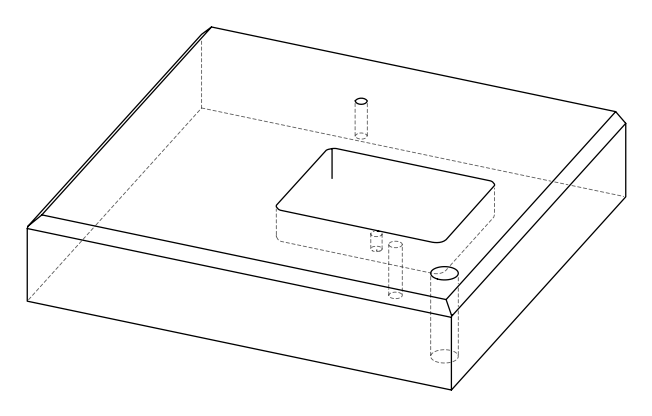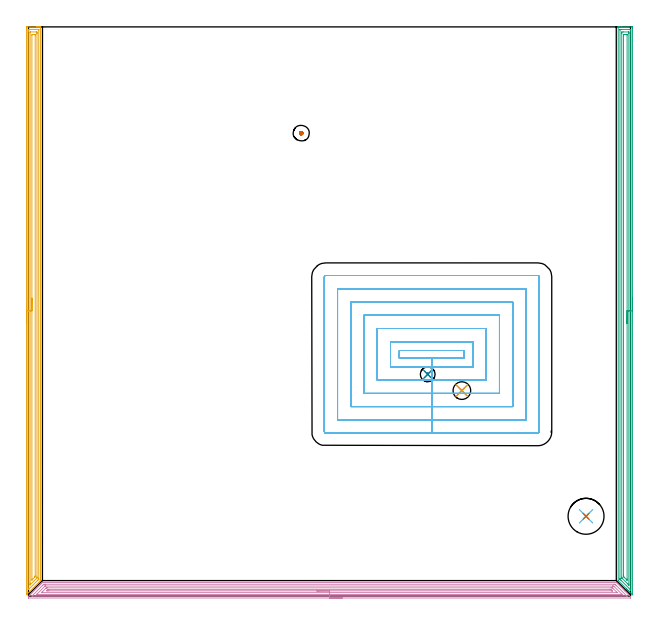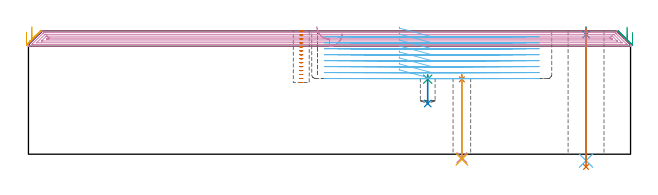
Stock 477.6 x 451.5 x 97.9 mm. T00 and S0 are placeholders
(PLAN: 13 operations, 8 tool changes, 90.6 min)
(1 SPOT_DRILL | STEP1HOLE | NXT0321_9005460120000 | 0.04 min | 4179 mm3)
(2 SPOT_DRILL_1 | STEP1HOLE_1 | NXT0321_9005460120000 | 0.05 min | 183 mm3)
(3 SPOT_DRILL_2 | STEP1POCKET | NXT0321_9005460120000 | 0.04 min | 4167 mm3)
(4 DRILL_THROUGH_HOLE_INTO_CENTER | STEP1HOLE | NXT0301_042 | 0.27 min | 2356 mm3)
(5 DRILL_TO_ENLARGE_THROUGH_HOLE | STEP1HOLE | NXT0301_104 | 0.27 min | 8481 mm3)
(6 DRILL_THROUGH_HOLE_INTO_CENTER_1 | STEP1HOLE_1 | UGT0301_515 | 0.42 min | 10841 mm3)
(7 DRILL_TO_ENLARGE_THROUGH_HOLE_1 | STEP1HOLE_1 | UGT0301_392 | 0.44 min | 51367 mm3)
(8 DRILL_BLIND_HOLE_INTO_CENTER | STEP1POCKET | NXT0301_088 | 0.1 min | 2057 mm3)
(9 AREA_MILL | FG_CHAMFER_SURFACE | UGT0205_001 | 14.53 min | 28810 mm3)
(10 AREA_MILL_1 | FG_CHAMFER_SURFACE_1 | UGT0205_001 | 18.91 min | 35660 mm3)
(11 AREA_MILL_2 | FG_CHAMFER_SURFACE_2 | UGT0205_001 | 14.51 min | 27246 mm3)
(12 MILL_RECTANGULAR_POCKET | POCKET_RECTANGULAR_STRAIGHT | UGT0201_095 | Follow Part, ap 5, ae 75% | 40.34 min | 1030674 mm3)
(13 MILL_BLIND_HOLE_FROM_SOLID_MATERIAL | STEP1POCKET_1 | UGT0201_128 | Spiral | 0.7 min | 5175 mm3)
(TOOL NXT0321_9005460120000 | NC Spot Drill, 142deg, 12mm, Carbide, Uncoated | D12 PA142 FL30 Z2)
(TOOL NXT0301_042 | Carbide Drill 7.1mm [860.1-0710-057A1-MM 2214] | D7.1 PA140 FL85 Z2)
(TOOL NXT0301_104 | Carbide Drill 14mm [860.1-1400-112A1-MM 2214] | D14 PA140 FL123 Z2)
(TOOL UGT0301_515 | Carbide Drill 12.0 mm | D12 PA118 FL101 Z2)
(TOOL UGT0301_392 | Twist Drill 28.5 mm | D28.5 PA118 FL165 Z2)
(TOOL NXT0301_088 | Carbide Drill 11.7mm [860.1-1170-035A1-MM 2214] | D11.7 PA140 FL55 Z2)
(TOOL UGT0205_001 | Chamfer Mill 20 x 3 x 45 deg. | D20 FL50 Z2)
(TOOL UGT0201_095 | End mill 20 mm | D20 R3 FL38 Z4)
(TOOL UGT0201_128 | Carbide End Mill 10.0 | D10 FL15 Z4)
(OP 1 SPOT_DRILL)
G17 G21 G94 G90
T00 M6
G54
G17 G0 G90 X343.8 Y163. S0 M3
G43 Z107.9 H0
G94 G81 G98 Z59.393 F250. R63.
G80
M5
M2
(OP 2 SPOT_DRILL_1)
G17 G21 G94 G90
T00 M6
G54
G17 G0 G90 X442.3 Y63.3 S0 M3
G43 Z107.9 H0
G94 G81 G98 Z94.9 F250. R100.9
G80
M5
M2
(OP 3 SPOT_DRILL_2)
G17 G21 G94 G90
T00 M6
G54
G17 G0 G90 X316.7 Y175.9 S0 M3
G43 Z107.9 H0
G94 G81 G98 Z59.496 F250. R63.
G80
M5
M2
(OP 4 DRILL_THROUGH_HOLE_INTO_CENTER)
G17 G21 G94 G90
T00 M6
G54
G17 G0 G90 X343.8 Y163. S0 M3
G43 Z107.9 H1
G94 G73 G98 Z-2.792 F250. Q6.977 R62.
G80
M5
M2
(OP 5 DRILL_TO_ENLARGE_THROUGH_HOLE)
G17 G21 G94 G90
T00 M6
G54
G17 G0 G90 X343.8 Y163. S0 M3
G43 Z107.9 H1
G94 G73 G98 Z-4.048 F250. Q12.81 R62.
G80
M5
M2
(OP 6 DRILL_THROUGH_HOLE_INTO_CENTER_1)
G17 G21 G94 G90
T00 M6
G54
G17 G0 G90 X442.3 Y63.3 S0 M3
G43 Z107.9 H0
G94 G73 G98 Z-5.105 F250. Q11.445 R99.9
G80
M5
M2
(OP 7 DRILL_TO_ENLARGE_THROUGH_HOLE_1)
G17 G21 G94 G90
T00 M6
G54
G17 G0 G90 X442.3 Y63.3 S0 M3
G43 Z107.9 H0
G94 G73 G98 Z-10.062 F250. Q26.991 R99.9
G80
M5
M2
(OP 8 DRILL_BLIND_HOLE_INTO_CENTER)
G17 G21 G94 G90
T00 M6
G54
G17 G0 G90 X316.7 Y175.9 S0 M3
G43 Z107.9 H1
G94 G81 G98 Z40.2 F250. R62.
G80
M5
M2
(OP 9 AREA_MILL)
G17 G21 G94 G90
T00 M6
G54
G17 G0 G90 X479.1 Y236.25 S1061 M3
G43 Z107.9 H0
Z96.6
G94 G1 Y236.212 Z95.728 F250.
Y236.098 Z94.864
Y235.909 Z94.012
Y235.647 Z93.18
Y235.313 Z92.374
Y234.91 Z91.6
Y234.441 Z90.864
Y233.91 Z90.172
Y233.321 Z89.529
Y232.678 Z88.94
Y231.986 Z88.408
Y231.25 Z87.94
Y230.476 Z87.537
Y229.67 Z87.203
Y228.838 Z86.941
Y227.986 Z86.752
Y227.122 Z86.638
Y226.25 Z86.6
X479.099 Y1.169 Z86.601
X479.093 Y1.019 Z86.606
X478.931 Y1.169 Z86.769
X476.251 Y3.849 Z89.447
X476.081 Y4.017 Z89.614
X475.917 Y4.182 Z89.78
X475.804 Y4.295 Z89.894
X475.642 Y4.455 Z90.053
X475.487 Y4.612 Z90.211
X475.357 Y4.742 Z90.341
X475.204 Y4.894 Z90.491
X475.056 Y5.043 Z90.642
X474.911 Y5.188 Z90.787
X474.765 Y5.332 Z90.93
X474.625 Y5.473 Z91.072
X474.464 Y5.635 Z91.234
X474.327 Y5.771 Z91.369
X468.025 Y12.075 Z97.675
X467.819 Y12.281 Z97.878
X467.806 Y12.305 Z97.892
X467.8 Y12.334 Z97.9
Y451.331
X467.802 Y451.49 Z97.888
X467.945 Y451.498 Z97.747
X468.094 Y451.5 Z97.605
X468.401 Z97.298
X469.065 Z96.629
X470.274 Z95.423
X470.819 Z94.875
X478.108 Z87.59
X478.712 Y451.495 Z86.986
X479.092 Y451.49 Z86.605
X479.097 Y451.276 Z86.602
X479.099 Y450.884 Z86.601
X479.1 Y450.489 Z86.6
Y226.25
X477.686 Z88.014
X477.685 Y5.188 Z88.015
X477.683 Y4.955 Z88.017
X477.681 Y4.898 Z88.019
X477.68 Y4.884 Z88.02
X477.667 Y4.894 Z88.033
X477.612 Y4.944 Z88.088
X477.362 Y5.188 Z88.338
X469.942 Y12.608 Z95.758
X469.326 Y13.227 Z96.374
X469.237 Y13.325 Z96.463
X469.221 Y13.348 Z96.479
X469.218 Y13.367 Z96.482
X469.216 Y13.412 Z96.484
X469.215 Y13.598 Z96.485
X469.214 Y13.968 Z96.486
X469.215 Y448.946 Z96.485
X469.221 Y449.484 Z96.479
X469.242 Y449.49 Z96.458
X469.311 Y449.495 Z96.389
X469.416 Y449.499 Z96.284
X469.548 Y449.5 Z96.152
X469.942 Z95.758
X477.441 Z88.259
X477.618 Y449.497 Z88.082
X477.649 Y449.495 Z88.051
X477.677 Y449.491 Z88.023
X477.679 Y449.451 Z88.021
X477.684 Y449.252 Z88.016
X477.685 Y449.098 Z88.015
X477.686 Y448.357 Z88.014
Y226.25
X476.272 Z89.428
X476.271 Y9.46 Z89.429
X476.267 Y8.761 Z89.433
X476.266 Y8.754 Z89.434
X476.246 Y8.761 Z89.454
X476.081 Y8.921 Z89.619
X475.345 Y9.654 Z90.355
X470.819 Y14.18 Z94.881
X470.717 Y14.283 Z94.983
X470.667 Y14.337 Z95.033
X470.645 Y14.366 Z95.055
X470.635 Y14.382 Z95.065
X470.634 Y14.431 Z95.066
X470.63 Y14.819 Z95.07
X470.629 Y15.013 Z95.071
Y446.419
X470.63 Y446.612 Z95.07
X470.636 Y447.312 Z95.064
X470.641 Y447.493 Z95.059
X471.696 Y447.5 Z94.004
X475.897 Y447.499 Z89.803
X476.081 Y447.495 Z89.619
X476.259 Y447.49 Z89.441
X476.265 Y447.312 Z89.435
X476.269 Y447.121 Z89.431
X476.271 Y446.419 Z89.429
Y446.224
X476.272 Y226.25 Z89.428
X474.857 Z90.843
Y13.58
X474.856 Y13.227 Z90.844
X474.853 Y12.691 Z90.847
X474.851 Y12.627 Z90.849
X474.625 Y12.836 Z91.075
X474.43 Y13.022 Z91.27
X474.327 Y13.122 Z91.373
X472.437 Y15.013 Z93.263
X472.295 Y15.162 Z93.405
X472.05 Y15.424 Z93.65
X472.047 Y15.549 Z93.653
X472.044 Y15.906 Z93.656
X472.043 Y16.446 Z93.657
Y16.8
Y444.632
X472.044 Y445.171 Z93.656
X472.047 Y445.352 Z93.653
X472.05 Y445.487 Z93.65
X472.598 Y445.5 Z93.102
X473.45 Z92.25
X474.352 Z91.348
X474.751 Y445.493 Z90.949
X474.845 Y445.49 Z90.855
X474.85 Y445.429 Z90.85
X474.853 Y445.362 Z90.847
X474.857 Y444.986 Z90.843
Y226.25
Y225.378 Z90.881
Y224.513 Z90.995
Y223.662 Z91.183
Y222.83 Z91.446
Y222.024 Z91.78
Y221.25 Z92.182
Y220.514 Z92.651
Y219.822 Z93.182
Y219.179 Z93.772
Y218.589 Z94.415
Y218.058 Z95.107
Y217.59 Z95.843
Y217.187 Z96.616
Y216.853 Z97.422
Y216.591 Z98.254
Y216.402 Z99.106
Y216.288 Z99.971
Y216.25 Z100.843
G0 Z107.9
M5
M2
(OP 10 AREA_MILL_1)
G17 G21 G94 G90
T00 M6
G54
G17 G0 G90 X248.8 Y-1.5 S1061 M3
G43 Z107.9 H0
Z95.6
G94 G1 X248.762 Z94.728 F250.
X248.648 Z93.864
X248.459 Z93.012
X248.197 Z92.18
X247.863 Z91.374
X247.46 Z90.6
X246.991 Z89.864
X246.46 Z89.172
X245.871 Z88.529
X245.228 Z87.94
X244.536 Z87.408
X243.8 Z86.94
X243.026 Z86.537
X242.22 Z86.203
X241.388 Z85.941
X240.536 Z85.752
X239.672 Z85.638
X238.8 Z85.6
X0.176
X0.061 Y-1.497 Z85.603
X0.01 Y-1.493 Z85.606
X0. Y-1.255 Z85.845
Y-0.63 Z86.47
Y-0.537 Z86.563
X0.01 Y-0.292 Z86.804
X0.11 Y-0.19 Z86.908
X0.176 Y-0.122 Z86.975
X8.754 Y8.454 Z95.554
X8.908 Y8.61 Z95.706
X8.965 Y8.666 Z95.764
X9.596 Y9.296 Z96.396
X9.788 Y9.49 Z96.586
X10.454 Y10.154 Z97.254
X10.689 Y10.389 Z97.488
X11.093 Y10.796 Z97.89
X11.348 Y10.8 Z97.9
X466.252
X466.306 Y10.794 Z97.892
X472.955 Y4.145 Z91.244
X477.561 Y-0.46 Z86.637
X477.59 Y-0.501 Z86.596
X477.6 Y-0.537 Z86.561
Y-0.583 Z86.516
Y-1.256 Z85.844
X477.59 Y-1.493 Z85.605
X477.538 Y-1.5 Z85.6
X238.8
Y-0.086 Z87.014
X3.304 Y-0.085 Z87.015
X3.198
X2.715 Y-0.079 Z87.021
X2.935 Y0.174 Z87.274
X3.225 Y0.474 Z87.574
X3.304 Y0.555 Z87.655
X11.348 Y8.598 Z95.698
X11.798 Y9.047 Z96.147
X11.948 Y9.193 Z96.293
X12.071 Y9.309 Z96.409
X12.148 Y9.379 Z96.479
X12.242 Y9.382 Z96.482
X12.349 Y9.384 Z96.484
X13.135 Y9.386 Z96.486
X13.241
X464.57
X464.964 Y9.384 Z96.484
X465.161 Y9.381 Z96.481
X465.255 Y9.379 Z96.479
X465.358 Y9.284 Z96.384
X466.04 Y8.61 Z95.71
X466.252 Y8.398 Z95.498
X474.296 Y0.354 Z87.454
X474.638 Y0.007 Z87.107
X474.714 Y-0.074 Z87.026
X474.717 Y-0.08 Z87.02
X474.711 Y-0.082 Z87.018
X474.675 Y-0.084 Z87.016
X474.599 Y-0.085 Z87.015
X474.296 Y-0.086 Z87.014
X238.8
Y1.328 Z88.428
X6.634 Y1.329 Z88.429
X6.564 Y1.33 Z88.43
X6.544 Y1.331 Z88.431
X6.543 Y1.332 Z88.432
X6.548 Y1.34 Z88.44
X6.612 Y1.41 Z88.51
X6.824 Y1.625 Z88.725
X12.929 Y7.73 Z94.83
X13.032 Y7.831 Z94.931
X13.135 Y7.929 Z95.029
X13.181 Y7.965 Z95.065
X13.217 Y7.967 Z95.067
X13.297 Y7.969 Z95.069
X13.459 Y7.971 Z95.071
X13.784
X463.326
X463.571 Y7.969 Z95.069
X464.226 Y7.964 Z95.064
X464.465 Y7.736 Z94.836
X464.471 Y7.73 Z94.83
X470.721 Y1.479 Z88.579
X470.815 Y1.378 Z88.478
X470.853 Y1.335 Z88.435
X470.843 Y1.333 Z88.433
X470.815 Y1.331 Z88.431
X470.721 Y1.33 Z88.43
X470.073 Y1.328 Z88.428
X469.827
X238.8
Y2.743 Z89.843
X11.348
X11.05 Y2.744 Z89.844
X10.542 Y2.748 Z89.848
X10.454 Y2.75 Z89.85
X10.445 Y2.786 Z89.886
X10.454 Y2.801 Z89.901
X10.719 Y3.069 Z90.169
X10.979 Y3.33 Z90.43
X13.822 Y6.173 Z93.273
X14.029 Y6.378 Z93.478
X14.194 Y6.534 Z93.634
X14.219 Y6.55 Z93.65
X14.253 Y6.553 Z93.653
X14.328 Y6.555 Z93.655
X14.923 Y6.557 Z93.657
X15.22
X462.081
X462.677 Y6.556 Z93.656
X462.978 Y6.554 Z93.654
X463.122 Y6.55 Z93.65
X463.199 Y6.54 Z93.64
X463.349 Y6.395 Z93.495
X463.571 Y6.179 Z93.279
X466.585 Y3.166 Z90.266
X466.894 Y2.85 Z89.95
X466.976 Y2.763 Z89.863
X466.987 Y2.747 Z89.847
X466.985 Y2.746 Z89.846
X466.934 Y2.744 Z89.844
X466.848 Y2.743 Z89.843
X238.8
Y4.157 Z91.257
X15.816
X14.974 Y4.16 Z91.26
X14.923 Y4.162 Z91.262
X14.32 Y4.21 Z91.31
X14.616 Y4.512 Z91.612
X14.923 Y4.823 Z91.923
X15.059 Y4.956 Z92.056
X15.2 Y5.09 Z92.19
X15.767 Y5.138 Z92.238
X15.816 Y5.14 Z92.24
X16.656 Y5.143 Z92.243
X16.71
X460.89
X461.733 Y5.139 Z92.239
X461.784 Y5.136 Z92.236
X462.2 Y5.09 Z92.19
X462.677 Y4.622 Z91.722
X463.091 Y4.21 Z91.31
X463.118 Y4.182 Z91.282
X463.129 Y4.167 Z91.267
Y4.166 Z91.266
X463.108 Y4.164 Z91.264
X462.893 Y4.158 Z91.258
X462.785 Y4.157 Z91.257
X462.731
X238.8
X237.928 Z91.295
X237.063 Z91.409
X236.212 Z91.598
X235.38 Z91.86
X234.574 Z92.194
X233.8 Z92.597
X233.064 Z93.065
X232.372 Z93.596
X231.729 Z94.186
X231.14 Z94.829
X230.608 Z95.521
X230.14 Z96.257
X229.737 Z97.031
X229.403 Z97.837
X229.141 Z98.669
X228.952 Z99.52
X228.838 Z100.385
X228.8 Z101.257
G0 Z107.9
M5
M2
(OP 11 AREA_MILL_2)
G17 G21 G94 G90
T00 M6
G54
G17 G0 G90 X-1.5 Y216.35 S1061 M3
G43 Z107.9 H0
Z96.8
G94 G1 Y216.388 Z95.928 F250.
Y216.502 Z95.064
Y216.691 Z94.212
Y216.953 Z93.38
Y217.287 Z92.574
Y217.69 Z91.8
Y218.158 Z91.064
Y218.69 Z90.372
Y219.279 Z89.729
Y219.922 Z89.14
Y220.614 Z88.609
Y221.35 Z88.14
Y222.124 Z87.737
Y222.93 Z87.403
Y223.762 Z87.141
Y224.614 Z86.952
Y225.478 Z86.838
Y226.35 Z86.8
Y450.627
X-1.498 Y450.89 Z86.802
X-1.492 Y451.493 Z86.806
X-1.477 Y451.497 Z86.821
X-0.869 Y451.5 Z87.429
X6.286 Z94.58
X6.852 Z95.149
X7.18 Z95.476
X7.746 Z96.042
X8.074 Z96.37
X8.731 Z97.031
X9.136 Z97.436
X9.535 Y451.494 Z97.827
X9.597 Y451.49 Z97.888
X9.6 Y451.336 Z97.9
Y12.524
X9.598 Y12.306 Z97.887
X9.443 Y12.142 Z97.742
X-1.186 Y1.513 Z87.112
X-1.316 Y1.382 Z86.98
X-1.486 Y1.215 Z86.812
X-1.495 Y1.214 Z86.803
X-1.499 Y1.215 Z86.799
X-1.5 Y226.35 Z86.8
X-0.086 Z88.214
Y448.323
X-0.085 Y449.104 Z88.215
X-0.083 Y449.213 Z88.217
X-0.079 Y449.326 Z88.221
X-0.067 Y449.49 Z88.233
X0.026 Y449.492 Z88.326
X0.525 Y449.499 Z88.825
X8.074 Z96.374
X8.131 Y449.497 Z96.431
X8.165 Y449.494 Z96.465
X8.178 Y449.491 Z96.478
X8.18 Y449.437 Z96.48
X8.184 Y449.215 Z96.484
X8.185 Y449.104 Z96.485
X8.186 Y448.993 Z96.486
Y14.199
X8.183 Y13.417 Z96.483
X8.181 Y13.362 Z96.481
X8.178 Y13.339 Z96.478
X8.167 Y13.325 Z96.467
X8.074 Y13.227 Z96.374
X7.724 Y12.874 Z96.024
X7.375 Y12.524 Z95.675
X0.128 Y5.279 Z88.428
X0.026 Y5.18 Z88.326
X-0.071 Y5.09 Z88.229
X-0.08 Y5.271 Z88.22
X-0.084 Y5.382 Z88.216
X-0.085 Y5.492 Z88.215
X-0.086 Y226.35 Z88.214
X1.328 Z89.628
X1.329 Y446.91 Z89.629
X1.331 Y447.318 Z89.631
X1.334 Y447.439 Z89.634
X1.336 Y447.49 Z89.636
X1.451 Y447.494 Z89.751
X1.633 Y447.499 Z89.933
X6.105 Z94.405
X6.286 Y447.496 Z94.586
X6.467 Y447.49 Z94.767
X6.765 Y447.471 Z95.065
X6.767 Y447.318 Z95.067
X6.77 Y446.835 Z95.07
X6.771 Y446.426 Z95.071
Y445.941
Y15.202
X6.77 Y14.719 Z95.07
X6.767 Y14.514 Z95.067
X6.765 Y14.413 Z95.065
X6.756 Y14.367 Z95.056
X6.705 Y14.31 Z95.005
X6.498 Y14.098 Z94.798
X6.286 Y13.885 Z94.586
X1.584 Y9.183 Z89.884
X1.351 Y8.953 Z89.651
X1.345 Y8.952 Z89.645
X1.336 Y8.953 Z89.636
X1.334 Y8.98 Z89.634
X1.33 Y9.436 Z89.63
X1.329 Y9.846 Z89.629
Y10.331
X1.328 Y226.35 Z89.628
X2.743 Z91.043
Y444.64
X2.75 Y445.492 Z91.05
X3.636 Y445.5 Z91.936
X4.497 Z92.797
X4.53 Z92.83
X5.35 Y445.489 Z93.65
X5.357 Y444.674 Z93.657
Y444.64
Y16.095
X5.353 Y15.666 Z93.653
X5.35 Y15.452 Z93.65
X5.346 Y15.406 Z93.646
X5.321 Y15.378 Z93.621
X5.271 Y15.323 Z93.571
X5.154 Y15.202 Z93.454
X3.038 Y13.088 Z91.338
X2.787 Y12.841 Z91.087
X2.76 Y12.817 Z91.06
X2.75 Y12.81 Z91.05
X2.748 Y12.839 Z91.048
X2.745 Y13.02 Z91.045
X2.743 Y13.383 Z91.043
Y226.35
Y227.222 Z91.081
Y228.086 Z91.195
Y228.938 Z91.383
Y229.77 Z91.646
Y230.576 Z91.98
Y231.35 Z92.382
Y232.086 Z92.851
Y232.778 Z93.382
Y233.421 Z93.972
Y234.01 Z94.615
Y234.542 Z95.307
Y235.01 Z96.043
Y235.413 Z96.817
Y235.747 Z97.623
Y236.009 Z98.455
Y236.198 Z99.306
Y236.312 Z100.171
Y236.35 Z101.043
G0 Z107.9
M5
M2
(OP 12 MILL_RECTANGULAR_POCKET)
G17 G21 G94 G90
T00 M6
G54
G17 G0 G90 X294.2 Y191.977 S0 M3
G43 Z107.9 H0
Z100.9
G94 G1 Y188.8 Z100.049 F250.
X319.9 Z93.162
X345.6 F500.
Y194.8
X294.2
Y188.8
X319.9
Y181.8
X352.6
Y201.8
X287.2
Y181.8
X319.9
Y171.3
X363.1
Y212.3
X276.7
Y171.3
X319.9
Y160.8
X373.6
Y222.8
X266.2
Y160.8
X319.9
Y150.3
X384.1
Y233.3
X255.7
Y150.3
X319.9
Y139.8
X394.6
Y243.8
X245.2
Y139.8
X319.9
Y129.3
X404.
G3 X405.1 Y130.4 R1.1
G1 Y253.2
G3 X404. Y254.3 R1.1
G1 X235.8
G3 X234.7 Y253.2 R1.1
G1 Y130.4
G3 X235.8 Y129.3 R1.1
G1 X319.9
X320.9
G0 X294.2 Y191.977 Z96.162
G1 Y188.8 Z95.311 F250.
X319.9 Z88.425
X345.6 F500.
Y194.8
X294.2
Y188.8
X319.9
Y181.8
X352.6
Y201.8
X287.2
Y181.8
X319.9
Y171.3
X363.1
Y212.3
X276.7
Y171.3
X319.9
Y160.8
X373.6
Y222.8
X266.2
Y160.8
X319.9
Y150.3
X384.1
Y233.3
X255.7
Y150.3
X319.9
Y139.8
X394.6
Y243.8
X245.2
Y139.8
X319.9
Y129.3
X404.
G3 X405.1 Y130.4 R1.1
G1 Y253.2
G3 X404. Y254.3 R1.1
G1 X235.8
G3 X234.7 Y253.2 R1.1
G1 Y130.4
G3 X235.8 Y129.3 R1.1
G1 X319.9
X320.9
G0 X294.2 Y191.977 Z91.425
G1 Y188.8 Z90.574 F250.
X319.9 Z83.687
X345.6 F500.
Y194.8
X294.2
Y188.8
X319.9
Y181.8
X352.6
Y201.8
X287.2
Y181.8
X319.9
Y171.3
X363.1
Y212.3
X276.7
Y171.3
X319.9
Y160.8
X373.6
Y222.8
X266.2
Y160.8
X319.9
Y150.3
X384.1
Y233.3
X255.7
Y150.3
X319.9
Y139.8
X394.6
Y243.8
X245.2
Y139.8
X319.9
Y129.3
X404.
G3 X405.1 Y130.4 R1.1
G1 Y253.2
G3 X404. Y254.3 R1.1
G1 X235.8
G3 X234.7 Y253.2 R1.1
G1 Y130.4
G3 X235.8 Y129.3 R1.1
G1 X319.9
X320.9
G0 X294.2 Y191.977 Z86.687
G1 Y188.8 Z85.836 F250.
X319.9 Z78.95
X345.6 F500.
Y194.8
X294.2
Y188.8
X319.9
Y181.8
X352.6
Y201.8
X287.2
Y181.8
X319.9
Y171.3
X363.1
Y212.3
X276.7
Y171.3
X319.9
Y160.8
X373.6
Y222.8
X266.2
Y160.8
X319.9
Y150.3
X384.1
Y233.3
X255.7
Y150.3
X319.9
Y139.8
X394.6
Y243.8
X245.2
Y139.8
X319.9
Y129.3
X404.
G3 X405.1 Y130.4 R1.1
G1 Y253.2
G3 X404. Y254.3 R1.1
G1 X235.8
G3 X234.7 Y253.2 R1.1
G1 Y130.4
G3 X235.8 Y129.3 R1.1
G1 X319.9
X320.9
G0 X294.2 Y191.977 Z81.95
G1 Y188.8 Z81.099 F250.
X319.9 Z74.212
X345.6 F500.
Y194.8
X294.2
Y188.8
X319.9
Y181.8
X352.6
Y201.8
X287.2
Y181.8
X319.9
Y171.3
X363.1
Y212.3
X276.7
Y171.3
X319.9
Y160.8
X373.6
Y222.8
X266.2
Y160.8
X319.9
Y150.3
X384.1
Y233.3
X255.7
Y150.3
X319.9
Y139.8
X394.6
Y243.8
X245.2
Y139.8
X319.9
Y129.3
X404.
G3 X405.1 Y130.4 R1.1
G1 Y253.2
G3 X404. Y254.3 R1.1
G1 X235.8
G3 X234.7 Y253.2 R1.1
G1 Y130.4
G3 X235.8 Y129.3 R1.1
G1 X319.9
X320.9
G0 X294.2 Y191.977 Z77.212
G1 Y188.8 Z76.361 F250.
X319.9 Z69.475
X345.6 F500.
Y194.8
X294.2
Y188.8
X319.9
Y181.8
X352.6
Y201.8
X287.2
Y181.8
X319.9
Y171.3
X363.1
Y212.3
X276.7
Y171.3
X319.9
Y160.8
X373.6
Y222.8
X266.2
Y160.8
X319.9
Y150.3
X384.1
Y233.3
X255.7
Y150.3
X319.9
Y139.8
X394.6
Y243.8
X245.2
Y139.8
X319.9
Y129.3
X404.
G3 X405.1 Y130.4 R1.1
G1 Y253.2
G3 X404. Y254.3 R1.1
G1 X235.8
G3 X234.7 Y253.2 R1.1
G1 Y130.4
G3 X235.8 Y129.3 R1.1
G1 X319.9
X320.9
G0 X294.2 Y191.977 Z72.475
G1 Y188.8 Z71.624 F250.
X319.9 Z64.737
X345.6 F500.
Y194.8
X294.2
Y188.8
X319.9
Y181.8
X352.6
Y201.8
X287.2
Y181.8
X319.9
Y171.3
X363.1
Y212.3
X276.7
Y171.3
X319.9
Y160.8
X373.6
Y222.8
X266.2
Y160.8
X319.9
Y150.3
X384.1
Y233.3
X255.7
Y150.3
X319.9
Y139.8
X394.6
Y243.8
X245.2
Y139.8
X319.9
Y129.3
X404.
G3 X405.1 Y130.4 R1.1
G1 Y253.2
G3 X404. Y254.3 R1.1
G1 X235.8
G3 X234.7 Y253.2 R1.1
G1 Y130.4
G3 X235.8 Y129.3 R1.1
G1 X319.9
X320.9
G0 X294.2 Y191.977 Z67.737
G1 Y188.8 Z66.886 F250.
X319.9 Z60.
X345.6 F500.
Y194.8
X294.2
Y188.8
X319.9
Y181.8
X352.6
Y201.8
X287.2
Y181.8
X319.9
Y171.3
X363.1
Y212.3
X276.7
Y171.3
X319.9
Y160.8
X373.6
Y222.8
X266.2
Y160.8
X319.9
Y150.3
X384.1
Y233.3
X255.7
Y150.3
X319.9
Y139.8
X394.6
Y243.8
X245.2
Y139.8
X319.9
Y129.3
X404.
G3 X405.1 Y130.4 R1.1
G1 Y253.2
G3 X404. Y254.3 R1.1
G1 X235.8
G3 X234.7 Y253.2 R1.1
G1 Y130.4
G3 X235.8 Y129.3 R1.1
G1 X319.9
X320.9
G0 Z107.9
M5
M2
(OP 13 MILL_BLIND_HOLE_FROM_SOLID_MATERIAL)
G17 G21 G94 G90
T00 M6
G54
G17 G0 G90 X216.4 Y367.2 S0 M3
G43 Z107.9 H0
Z97.757
G94 G3 X217.03 Y367.87 R0.631 F250.
X216.318 Y368.497 R0.67
X215.103 Y367.118 R1.3
X216.318 Y368.497 R-1.3
X215.71 Y367.808 R0.65
X216.4 Y367.2 R0.65
G0 Z94.614
G3 X217.03 Y367.87 R0.631
X216.318 Y368.497 R0.67
X215.103 Y367.118 R1.3
X216.318 Y368.497 R-1.3
X215.71 Y367.808 R0.65
X216.4 Y367.2 R0.65
G0 Z91.471
G3 X217.03 Y367.87 R0.631
X216.318 Y368.497 R0.67
X215.103 Y367.118 R1.3
X216.318 Y368.497 R-1.3
X215.71 Y367.808 R0.65
X216.4 Y367.2 R0.65
G0 Z88.329
G3 X217.03 Y367.87 R0.631
X216.318 Y368.497 R0.67
X215.103 Y367.118 R1.3
X216.318 Y368.497 R-1.3
X215.71 Y367.808 R0.65
X216.4 Y367.2 R0.65
G0 Z85.186
G3 X217.03 Y367.87 R0.631
X216.318 Y368.497 R0.67
X215.103 Y367.118 R1.3
X216.318 Y368.497 R-1.3
X215.71 Y367.808 R0.65
X216.4 Y367.2 R0.65
G0 Z82.043
G3 X217.03 Y367.87 R0.631
X216.318 Y368.497 R0.67
X215.103 Y367.118 R1.3
X216.318 Y368.497 R-1.3
X215.71 Y367.808 R0.65
X216.4 Y367.2 R0.65
G0 Z78.9
G3 X217.03 Y367.87 R0.631
X216.318 Y368.497 R0.67
X215.103 Y367.118 R1.3
X216.318 Y368.497 R-1.3
X215.71 Y367.808 R0.65
X216.4 Y367.2 R0.65
G0 Z75.757
G3 X217.03 Y367.87 R0.631
X216.318 Y368.497 R0.67
X215.103 Y367.118 R1.3
X216.318 Y368.497 R-1.3
X215.71 Y367.808 R0.65
X216.4 Y367.2 R0.65
G0 Z72.614
G3 X217.03 Y367.87 R0.631
X216.318 Y368.497 R0.67
X215.103 Y367.118 R1.3
X216.318 Y368.497 R-1.3
X215.71 Y367.808 R0.65
X216.4 Y367.2 R0.65
G0 Z69.471
G3 X217.03 Y367.87 R0.631
X216.318 Y368.497 R0.67
X215.103 Y367.118 R1.3
X216.318 Y368.497 R-1.3
X215.71 Y367.808 R0.65
X216.4 Y367.2 R0.65
G0 Z66.329
G3 X217.03 Y367.87 R0.631
X216.318 Y368.497 R0.67
X215.103 Y367.118 R1.3
X216.318 Y368.497 R-1.3
X215.71 Y367.808 R0.65
X216.4 Y367.2 R0.65
G0 Z63.186
G3 X217.03 Y367.87 R0.631
X216.318 Y368.497 R0.67
X215.103 Y367.118 R1.3
X216.318 Y368.497 R-1.3
X215.71 Y367.808 R0.65
X216.4 Y367.2 R0.65
G0 Z60.043
G3 X217.03 Y367.87 R0.631
X216.318 Y368.497 R0.67
X215.103 Y367.118 R1.3
X216.318 Y368.497 R-1.3
X215.71 Y367.808 R0.65
X216.4 Y367.2 R0.65
G0 Z56.9
G3 X217.03 Y367.87 R0.631
X216.318 Y368.497 R0.67
X215.103 Y367.118 R1.3
X216.318 Y368.497 R-1.3
X215.71 Y367.808 R0.65
X216.4 Y367.2 R0.65
G0 Z107.9
M5
M2
